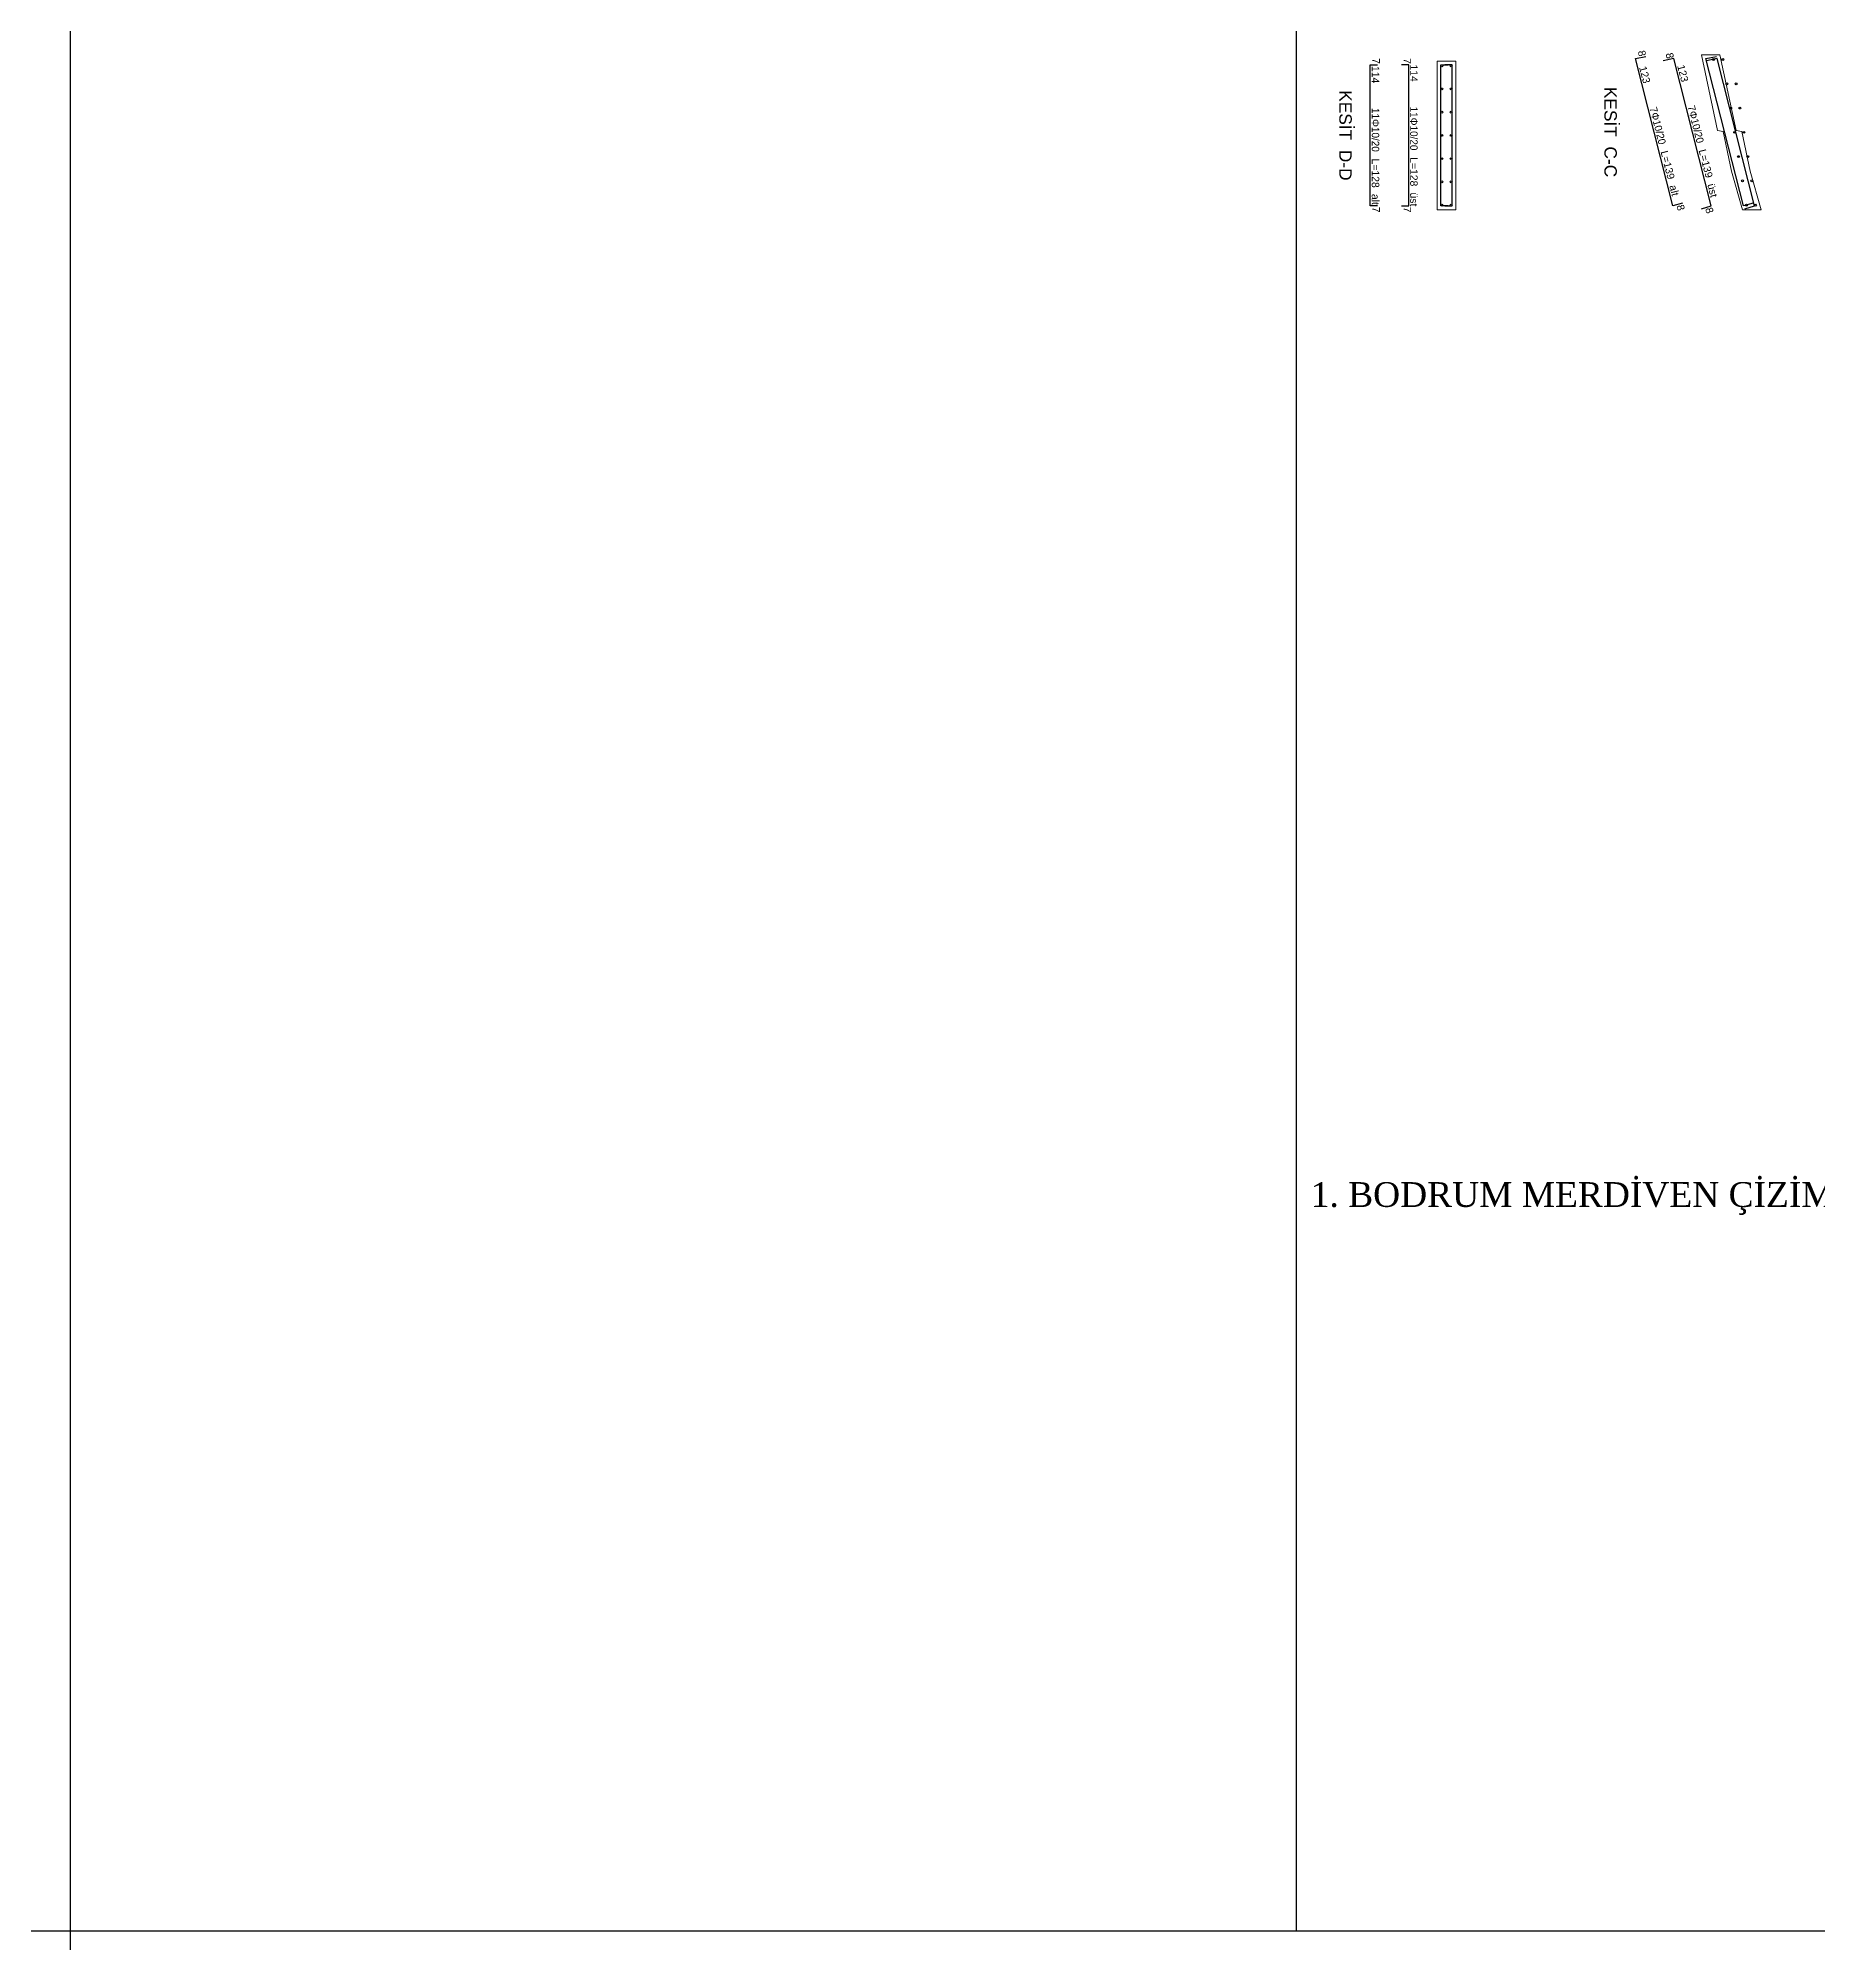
# Model space of a CAD drawing. Header units: millimetres. Extents: x 2232 to 85269, y -3593 to 5869.
# Drawn here: x 65662 to 67817, y 1346 to 3661 of the extents above; entities that cross this region are included whole.
import ezdxf

# ---------------------------------------------------------------- set-up
doc = ezdxf.new("R2010")
doc.units = ezdxf.units.MM
for name, color, linetype in [('Donatı Topl. Uzun. Yazısı', 7, 'Continuous'), ('Donatı Uz. Yazısı', 7, 'Continuous'), ('Donatı Yazısı', 7, 'Continuous'), ('Donatı Çizgisi', 7, 'Continuous'), ('Merdiven', 7, 'Continuous'), ('Standart', 7, 'Continuous')]:
    doc.layers.add(name, color=color, linetype=linetype)
doc.styles.add('arial_1_18', font='arial.ttf', dxfattribs={"height": 0.2})
doc.styles.add('symbol_1_18', font='symbol.ttf', dxfattribs={"height": 0.2})
doc.styles.add('times new roman_1_18', font='times.ttf', dxfattribs={"height": 0.2})

msp = doc.modelspace()

# ---------------------------------------------------------------- linework, layer by layer
for p, q in [((65700.8, 1345.7), (65700.8, 5868.7)), ((67185.1, 5868.7), (67185.1, 1368.7)), ((3332.4, 1368.7), (79990.7, 1368.7))]:
    msp.add_line(p, q)
at = {"layer": 'Donatı Çizgisi', "color": 35, "linetype": 'Continuous', "lineweight": -3}
for points in [[(67595.9, 3635.9), (67608.5, 3638.6)], [(67641.3, 3457.4), (67595.9, 3635.9)], [(67642.4, 3635.9), (67629.4, 3633.1)], [(67687.8, 3457.4), (67642.4, 3635.9)], [(67681.4, 3635.9), (67694, 3638.6)], [(67726.8, 3457.4), (67681.4, 3635.9)], [(67694.9, 3635.9), (67681.9, 3633.1)], [(67740.3, 3457.4), (67694.9, 3635.9)], [(67274.9, 3457.4), (67274.9, 3628.4)], [(67274.9, 3628.4), (67283.7, 3628.4)], [(67321.4, 3628.4), (67312.6, 3628.4)], [(67321.4, 3457.4), (67321.4, 3628.4)], [(67360.4, 3457.4), (67360.4, 3628.4)], [(67360.4, 3628.4), (67369.2, 3628.4)], [(67373.9, 3628.4), (67365.1, 3628.4)], [(67373.9, 3457.4), (67373.9, 3628.4)], [(67283.7, 3457.4), (67274.9, 3457.4)], [(67312.6, 3457.4), (67321.4, 3457.4)], [(67369.2, 3457.4), (67360.4, 3457.4)], [(67365.1, 3457.4), (67373.9, 3457.4)], [(67652.9, 3460.7), (67641.3, 3457.4)], [(67675.9, 3454), (67687.8, 3457.4)], [(67738.4, 3460.7), (67726.8, 3457.4)], [(67728.4, 3454), (67740.3, 3457.4)]]:
    msp.add_lwpolyline(points, dxfattribs=at)
for centre in [(67690.7, 3634.7), (67702, 3634.7), (67361.5, 3627.2), (67372.8, 3627.2), (67361.5, 3599.1), (67372.8, 3599.1), (67706.6, 3605.4), (67717.8, 3605.4), (67361.5, 3571), (67372.8, 3571), (67711.4, 3576), (67722.6, 3576), (67361.5, 3542.9), (67372.8, 3542.9), (67716.1, 3546.6), (67727.4, 3546.6), (67361.5, 3514.7), (67372.8, 3514.7), (67720.9, 3517.2), (67732.2, 3517.2), (67361.5, 3486.6), (67372.8, 3486.6), (67725.6, 3487.9), (67736.9, 3487.9), (67361.5, 3458.5), (67372.8, 3458.5), (67730.4, 3458.5), (67741.6, 3458.5)]:
    msp.add_circle(centre, 1.12, dxfattribs=at)
at = {"layer": 'Merdiven', "color": 1, "linetype": 'Continuous', "lineweight": 5}
for points in [[(67695.5, 3549), (67675.8, 3640.4)], [(67675.8, 3640.4), (67698.3, 3640.4)], [(67698.3, 3640.4), (67718, 3549)], [(67355.9, 3632.9), (67378.4, 3632.9)], [(67355.9, 3452.9), (67355.9, 3632.9)], [(67378.4, 3632.9), (67378.4, 3452.9)], [(67702.2, 3547.7), (67695.5, 3549)], [(67712.5, 3499.6), (67702.2, 3547.7)], [(67718, 3549), (67724.7, 3547.7)], [(67724.7, 3547.7), (67735, 3499.6)], [(67725.7, 3452.9), (67712.5, 3499.6)], [(67735, 3499.6), (67748.2, 3452.9)], [(67378.4, 3452.9), (67355.9, 3452.9)], [(67748.2, 3452.9), (67725.7, 3452.9)]]:
    msp.add_lwpolyline(points, dxfattribs=at)

# ---------------------------------------------------------------- texts
at = {"layer": 'Donatı Topl. Uzun. Yazısı', "color": 1, "linetype": 'Continuous', "lineweight": -3, "style": 'arial_1_18'}
for s, rotation, p in [('L=139', 284.2578, (67626.4, 3523.1)), ('L=139', 284.2578, (67672.5, 3524.8)), ('L=128', 270, (67276.7, 3514.8)), ('L=128', 270, (67323.2, 3516.5))]:
    msp.add_text(s, height=9, rotation=rotation, dxfattribs=at).set_placement(p)
at = {"layer": 'Donatı Uz. Yazısı', "color": 1, "linetype": 'Continuous', "lineweight": -3, "style": 'arial_1_18'}
for s, rotation, p in [('7', 270, (67277.5, 3636.4)), ('7', 270, (67315.2, 3636.4)), ('8', 282.1637, (67598.8, 3644.7)), ('8', 282.1637, (67632.5, 3641.9)), ('114', 270, (67276.7, 3627)), ('114', 270, (67323.2, 3628.8)), ('123', 284.2578, (67600.4, 3625.4)), ('123', 284.2578, (67646.5, 3627.1)), ('7', 270, (67277.5, 3456.4)), ('7', 270, (67315.2, 3456.4)), ('8', 285.7866, (67645.6, 3457.6)), ('8', 285.7866, (67680.4, 3454.2))]:
    msp.add_text(s, height=9, rotation=rotation, dxfattribs=at).set_placement(p)
at = {"layer": 'Donatı Yazısı', "color": 1, "linetype": 'Continuous', "lineweight": -3}
for s, rotation, style, p in [('11F10/20', 270, 'symbol_1_18', (67276.7, 3576.1)), ('11F10/20', 270, 'symbol_1_18', (67323.2, 3577.8)), ('7F10/20', 284.2578, 'symbol_1_18', (67613, 3576)), ('7F10/20', 284.2578, 'symbol_1_18', (67659, 3577.7)), ('üst', 270, 'arial_1_18', (67323.2, 3473.7)), ('alt', 284.2578, 'arial_1_18', (67637, 3481.6)), ('üst', 284.2578, 'arial_1_18', (67683, 3483.3)), ('alt', 270, 'arial_1_18', (67276.7, 3472))]:
    msp.add_text(s, height=9, rotation=rotation, dxfattribs=dict(at, style=style)).set_placement(p)
at = {"layer": 'Standart', "color": 1, "linetype": 'Continuous', "lineweight": -3, "style": 'arial_1_18'}
for s, p in [('KESİT  D-D', (67237.4, 3597.6)), ('KESİT  C-C', (67558.4, 3601.7))]:
    msp.add_text(s, height=15, rotation=270, dxfattribs=at).set_placement(p)
at = {"layer": 'Standart', "color": 1, "linetype": 'Continuous', "lineweight": 5, "style": 'times new roman_1_18'}
msp.add_text('1. BODRUM MERDİVEN ÇİZİMLERİ ÖLÇEK:1/13.33 C25 - B420C;     Ss=0.429,  S1=0.143,  XC2,  YZS=ZB,  BKS=3,  I=1.0,  BYS=7,  DTS=3,  Ta=0.06, Tb=0.30,  RX=4.7,  RY=4.7,  DX=2.5,  DY=2.5', height=30, dxfattribs=at).set_placement((67202.8, 2245.3))

doc.saveas('drawing.dxf')
